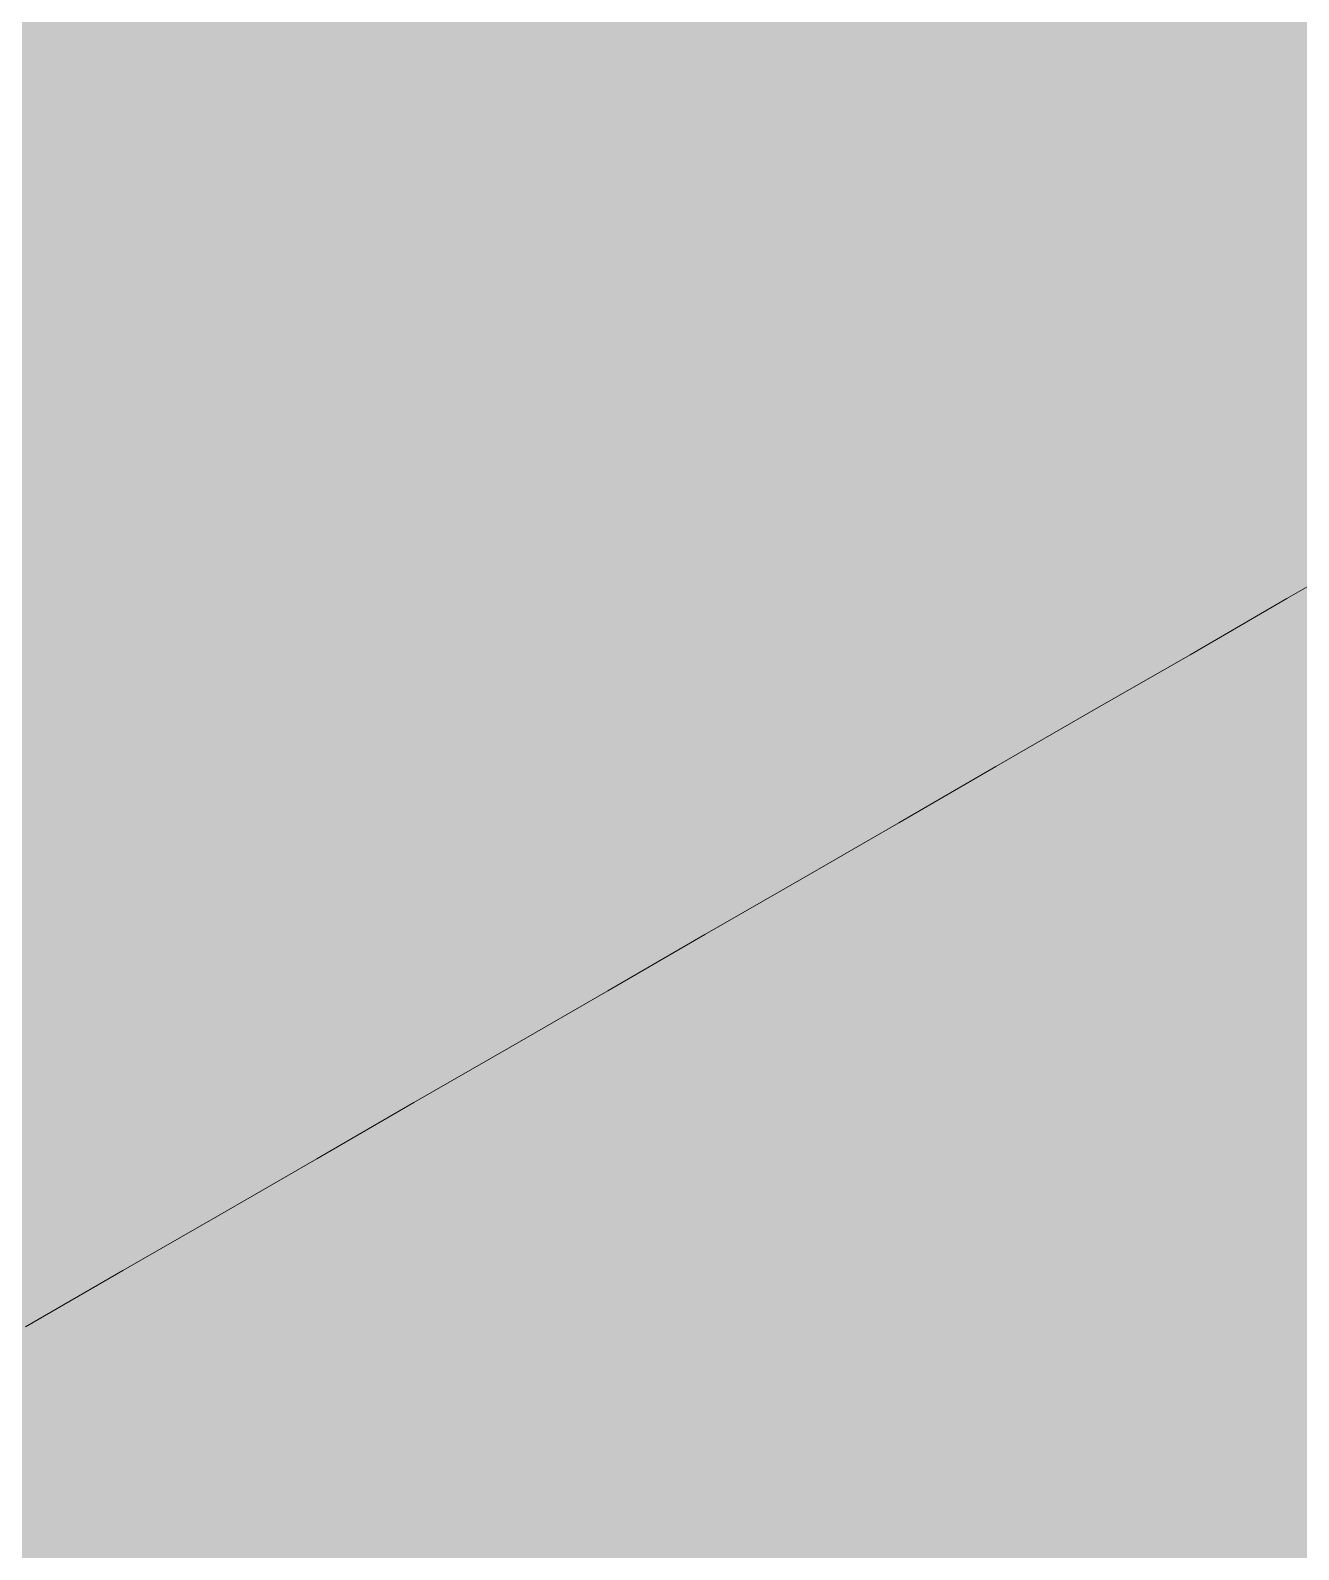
# Model space of a CAD drawing. Header units: metres. Extents: x 349122 to 349453, y 9281252 to 9281971.
# Drawn here: x 349264.5835 to 349264.7524, y 9281653.4938 to 9281653.6963 of the extents above; entities that cross this region are included whole.
import ezdxf

# ---------------------------------------------------------------- set-up
doc = ezdxf.new("R2010")
doc.units = ezdxf.units.M
doc.header["$LTSCALE"] = 0.25
doc.layers.add('ISO-3D', color=7, linetype='CONTINUOUS', lineweight=13)
doc.layers.add('ISO-3D-ARISTAS', color=250, linetype='CONTINUOUS', lineweight=13)

msp = doc.modelspace()

# ---------------------------------------------------------------- linework, layer by layer
at = {"layer": 'ISO-3D', "true_color": 0x8e8d88}
for points in [[(349264.67461, 9281653.70088), (349264.66168, 9281653.69341), (349264.67461, 9281653.71551), (349264.66168, 9281653.70805)], [(349264.70046, 9281653.70117), (349264.68754, 9281653.69371), (349264.70046, 9281653.7158), (349264.68754, 9281653.70834)], [(349264.72632, 9281653.70146), (349264.71339, 9281653.694), (349264.72632, 9281653.7161), (349264.71339, 9281653.70863)], [(349264.73798, 9281653.70088), (349264.72505, 9281653.69341), (349264.73798, 9281653.71551), (349264.72505, 9281653.70805)], [(349264.75217, 9281653.70176), (349264.73924, 9281653.69429), (349264.75217, 9281653.71639), (349264.73924, 9281653.70893)], [(349264.76383, 9281653.70117), (349264.7509, 9281653.69371), (349264.76383, 9281653.7158), (349264.7509, 9281653.70834)], [(349264.59705, 9281653.7), (349264.58412, 9281653.69254), (349264.59705, 9281653.71463), (349264.58412, 9281653.70717)], [(349264.60871, 9281653.69941), (349264.59578, 9281653.69195), (349264.60871, 9281653.71405), (349264.59578, 9281653.70659)], [(349264.6229, 9281653.70029), (349264.60997, 9281653.69283), (349264.6229, 9281653.71493), (349264.60997, 9281653.70746)], [(349264.63456, 9281653.69971), (349264.62163, 9281653.69224), (349264.63456, 9281653.71434), (349264.62163, 9281653.70688)], [(349264.64875, 9281653.70059), (349264.63583, 9281653.69312), (349264.64875, 9281653.71522), (349264.63583, 9281653.70776)], [(349264.66041, 9281653.7), (349264.64749, 9281653.69254), (349264.66041, 9281653.71463), (349264.64749, 9281653.70717)], [(349264.68627, 9281653.70029), (349264.67334, 9281653.69283), (349264.68627, 9281653.71493), (349264.67334, 9281653.70746)], [(349264.71212, 9281653.70059), (349264.6992, 9281653.69312), (349264.71212, 9281653.71522), (349264.6992, 9281653.70776)], [(349264.60997, 9281653.69283), (349264.59705, 9281653.68537), (349264.60997, 9281653.70746), (349264.59705, 9281653.7)], [(349264.63583, 9281653.69312), (349264.6229, 9281653.68566), (349264.63583, 9281653.70776), (349264.6229, 9281653.70029)], [(349264.66168, 9281653.69341), (349264.64875, 9281653.68595), (349264.66168, 9281653.70805), (349264.64875, 9281653.70059)], [(349264.67334, 9281653.69283), (349264.66041, 9281653.68537), (349264.67334, 9281653.70746), (349264.66041, 9281653.7)], [(349264.68754, 9281653.69371), (349264.67461, 9281653.68624), (349264.68754, 9281653.70834), (349264.67461, 9281653.70088)], [(349264.6992, 9281653.69312), (349264.68627, 9281653.68566), (349264.6992, 9281653.70776), (349264.68627, 9281653.70029)], [(349264.71339, 9281653.694), (349264.70046, 9281653.68654), (349264.71339, 9281653.70863), (349264.70046, 9281653.70117)], [(349264.72505, 9281653.69341), (349264.71212, 9281653.68595), (349264.72505, 9281653.70805), (349264.71212, 9281653.70059)], [(349264.73924, 9281653.69429), (349264.72632, 9281653.68683), (349264.73924, 9281653.70893), (349264.72632, 9281653.70146)], [(349264.7509, 9281653.69371), (349264.73798, 9281653.68624), (349264.7509, 9281653.70834), (349264.73798, 9281653.70088)], [(349264.7651, 9281653.69459), (349264.75217, 9281653.68712), (349264.7651, 9281653.70922), (349264.75217, 9281653.70176)], [(349264.58412, 9281653.69254), (349264.57119, 9281653.68507), (349264.58412, 9281653.70717), (349264.57119, 9281653.69971)], [(349264.59578, 9281653.69195), (349264.58285, 9281653.68449), (349264.59578, 9281653.70659), (349264.58285, 9281653.69912)], [(349264.62163, 9281653.69224), (349264.60871, 9281653.68478), (349264.62163, 9281653.70688), (349264.60871, 9281653.69941)], [(349264.64749, 9281653.69254), (349264.63456, 9281653.68507), (349264.64749, 9281653.70717), (349264.63456, 9281653.69971)], [(349264.70046, 9281653.68654), (349264.68754, 9281653.67907), (349264.70046, 9281653.70117), (349264.68754, 9281653.69371)], [(349264.72632, 9281653.68683), (349264.71339, 9281653.67937), (349264.72632, 9281653.70146), (349264.71339, 9281653.694)], [(349264.75217, 9281653.68712), (349264.73924, 9281653.67966), (349264.75217, 9281653.70176), (349264.73924, 9281653.69429)], [(349264.76383, 9281653.68654), (349264.7509, 9281653.67907), (349264.76383, 9281653.70117), (349264.7509, 9281653.69371)], [(349264.59705, 9281653.68537), (349264.58412, 9281653.6779), (349264.59705, 9281653.7), (349264.58412, 9281653.69254)], [(349264.60871, 9281653.68478), (349264.59578, 9281653.67732), (349264.60871, 9281653.69941), (349264.59578, 9281653.69195)], [(349264.6229, 9281653.68566), (349264.60997, 9281653.6782), (349264.6229, 9281653.70029), (349264.60997, 9281653.69283)], [(349264.63456, 9281653.68507), (349264.62163, 9281653.67761), (349264.63456, 9281653.69971), (349264.62163, 9281653.69224)], [(349264.64875, 9281653.68595), (349264.63583, 9281653.67849), (349264.64875, 9281653.70059), (349264.63583, 9281653.69312)], [(349264.66041, 9281653.68537), (349264.64749, 9281653.6779), (349264.66041, 9281653.7), (349264.64749, 9281653.69254)], [(349264.67461, 9281653.68624), (349264.66168, 9281653.67878), (349264.67461, 9281653.70088), (349264.66168, 9281653.69341)], [(349264.68627, 9281653.68566), (349264.67334, 9281653.6782), (349264.68627, 9281653.70029), (349264.67334, 9281653.69283)], [(349264.71212, 9281653.68595), (349264.6992, 9281653.67849), (349264.71212, 9281653.70059), (349264.6992, 9281653.69312)], [(349264.73798, 9281653.68624), (349264.72505, 9281653.67878), (349264.73798, 9281653.70088), (349264.72505, 9281653.69341)], [(349264.63583, 9281653.67849), (349264.6229, 9281653.67102), (349264.63583, 9281653.69312), (349264.6229, 9281653.68566)], [(349264.66168, 9281653.67878), (349264.64875, 9281653.67132), (349264.66168, 9281653.69341), (349264.64875, 9281653.68595)], [(349264.68754, 9281653.67907), (349264.67461, 9281653.67161), (349264.68754, 9281653.69371), (349264.67461, 9281653.68624)], [(349264.6992, 9281653.67849), (349264.68627, 9281653.67102), (349264.6992, 9281653.69312), (349264.68627, 9281653.68566)], [(349264.71339, 9281653.67937), (349264.70046, 9281653.6719), (349264.71339, 9281653.694), (349264.70046, 9281653.68654)], [(349264.72505, 9281653.67878), (349264.71212, 9281653.67132), (349264.72505, 9281653.69341), (349264.71212, 9281653.68595)], [(349264.73924, 9281653.67966), (349264.72632, 9281653.6722), (349264.73924, 9281653.69429), (349264.72632, 9281653.68683)], [(349264.7509, 9281653.67907), (349264.73798, 9281653.67161), (349264.7509, 9281653.69371), (349264.73798, 9281653.68624)], [(349264.7651, 9281653.67995), (349264.75217, 9281653.67249), (349264.7651, 9281653.69459), (349264.75217, 9281653.68712)], [(349264.58412, 9281653.6779), (349264.57119, 9281653.67044), (349264.58412, 9281653.69254), (349264.57119, 9281653.68507)], [(349264.59578, 9281653.67732), (349264.58285, 9281653.66985), (349264.59578, 9281653.69195), (349264.58285, 9281653.68449)], [(349264.60997, 9281653.6782), (349264.59705, 9281653.67073), (349264.60997, 9281653.69283), (349264.59705, 9281653.68537)], [(349264.62163, 9281653.67761), (349264.60871, 9281653.67015), (349264.62163, 9281653.69224), (349264.60871, 9281653.68478)], [(349264.64749, 9281653.6779), (349264.63456, 9281653.67044), (349264.64749, 9281653.69254), (349264.63456, 9281653.68507)], [(349264.67334, 9281653.6782), (349264.66041, 9281653.67073), (349264.67334, 9281653.69283), (349264.66041, 9281653.68537)], [(349264.75217, 9281653.67249), (349264.73924, 9281653.66502), (349264.75217, 9281653.68712), (349264.73924, 9281653.67966)], [(349264.59705, 9281653.67073), (349264.58412, 9281653.66327), (349264.59705, 9281653.68537), (349264.58412, 9281653.6779)], [(349264.6229, 9281653.67102), (349264.60997, 9281653.66356), (349264.6229, 9281653.68566), (349264.60997, 9281653.6782)], [(349264.63456, 9281653.67044), (349264.62163, 9281653.66298), (349264.63456, 9281653.68507), (349264.62163, 9281653.67761)], [(349264.64875, 9281653.67132), (349264.63583, 9281653.66385), (349264.64875, 9281653.68595), (349264.63583, 9281653.67849)], [(349264.66041, 9281653.67073), (349264.64749, 9281653.66327), (349264.66041, 9281653.68537), (349264.64749, 9281653.6779)], [(349264.67461, 9281653.67161), (349264.66168, 9281653.66415), (349264.67461, 9281653.68624), (349264.66168, 9281653.67878)], [(349264.68627, 9281653.67102), (349264.67334, 9281653.66356), (349264.68627, 9281653.68566), (349264.67334, 9281653.6782)], [(349264.70046, 9281653.6719), (349264.68754, 9281653.66444), (349264.70046, 9281653.68654), (349264.68754, 9281653.67907)], [(349264.71212, 9281653.67132), (349264.6992, 9281653.66385), (349264.71212, 9281653.68595), (349264.6992, 9281653.67849)], [(349264.72632, 9281653.6722), (349264.71339, 9281653.66473), (349264.72632, 9281653.68683), (349264.71339, 9281653.67937)], [(349264.73798, 9281653.67161), (349264.72505, 9281653.66415), (349264.73798, 9281653.68624), (349264.72505, 9281653.67878)], [(349264.76383, 9281653.6719), (349264.7509, 9281653.66444), (349264.76383, 9281653.68654), (349264.7509, 9281653.67907)], [(349264.60871, 9281653.67015), (349264.59578, 9281653.66268), (349264.60871, 9281653.68478), (349264.59578, 9281653.67732)], [(349264.68754, 9281653.66444), (349264.67461, 9281653.65698), (349264.68754, 9281653.67907), (349264.67461, 9281653.67161)], [(349264.71339, 9281653.66473), (349264.70046, 9281653.65727), (349264.71339, 9281653.67937), (349264.70046, 9281653.6719)], [(349264.73924, 9281653.66502), (349264.72632, 9281653.65756), (349264.73924, 9281653.67966), (349264.72632, 9281653.6722)], [(349264.7509, 9281653.66444), (349264.73798, 9281653.65698), (349264.7509, 9281653.67907), (349264.73798, 9281653.67161)], [(349264.7651, 9281653.66532), (349264.75217, 9281653.65785), (349264.7651, 9281653.67995), (349264.75217, 9281653.67249)], [(349264.58412, 9281653.66327), (349264.57119, 9281653.6558), (349264.58412, 9281653.6779), (349264.57119, 9281653.67044)], [(349264.59578, 9281653.66268), (349264.58285, 9281653.65522), (349264.59578, 9281653.67732), (349264.58285, 9281653.66985)], [(349264.60997, 9281653.66356), (349264.59705, 9281653.6561), (349264.60997, 9281653.6782), (349264.59705, 9281653.67073)], [(349264.62163, 9281653.66298), (349264.60871, 9281653.65551), (349264.62163, 9281653.67761), (349264.60871, 9281653.67015)], [(349264.63583, 9281653.66385), (349264.6229, 9281653.65639), (349264.63583, 9281653.67849), (349264.6229, 9281653.67102)], [(349264.64749, 9281653.66327), (349264.63456, 9281653.6558), (349264.64749, 9281653.6779), (349264.63456, 9281653.67044)], [(349264.66168, 9281653.66415), (349264.64875, 9281653.65668), (349264.66168, 9281653.67878), (349264.64875, 9281653.67132)], [(349264.67334, 9281653.66356), (349264.66041, 9281653.6561), (349264.67334, 9281653.6782), (349264.66041, 9281653.67073)], [(349264.6992, 9281653.66385), (349264.68627, 9281653.65639), (349264.6992, 9281653.67849), (349264.68627, 9281653.67102)], [(349264.72505, 9281653.66415), (349264.71212, 9281653.65668), (349264.72505, 9281653.67878), (349264.71212, 9281653.67132)], [(349264.6229, 9281653.65639), (349264.60997, 9281653.64893), (349264.6229, 9281653.67102), (349264.60997, 9281653.66356)], [(349264.64875, 9281653.65668), (349264.63583, 9281653.64922), (349264.64875, 9281653.67132), (349264.63583, 9281653.66385)], [(349264.67461, 9281653.65698), (349264.66168, 9281653.64951), (349264.67461, 9281653.67161), (349264.66168, 9281653.66415)], [(349264.68627, 9281653.65639), (349264.67334, 9281653.64893), (349264.68627, 9281653.67102), (349264.67334, 9281653.66356)], [(349264.70046, 9281653.65727), (349264.68754, 9281653.6498), (349264.70046, 9281653.6719), (349264.68754, 9281653.66444)], [(349264.71212, 9281653.65668), (349264.6992, 9281653.64922), (349264.71212, 9281653.67132), (349264.6992, 9281653.66385)], [(349264.72632, 9281653.65756), (349264.71339, 9281653.6501), (349264.72632, 9281653.6722), (349264.71339, 9281653.66473)], [(349264.73798, 9281653.65698), (349264.72505, 9281653.64951), (349264.73798, 9281653.67161), (349264.72505, 9281653.66415)], [(349264.75217, 9281653.65785), (349264.73924, 9281653.65039), (349264.75217, 9281653.67249), (349264.73924, 9281653.66502)], [(349264.76383, 9281653.65727), (349264.7509, 9281653.6498), (349264.76383, 9281653.6719), (349264.7509, 9281653.66444)], [(349264.59705, 9281653.6561), (349264.58412, 9281653.64863), (349264.59705, 9281653.67073), (349264.58412, 9281653.66327)], [(349264.60871, 9281653.65551), (349264.59578, 9281653.64805), (349264.60871, 9281653.67015), (349264.59578, 9281653.66268)], [(349264.63456, 9281653.6558), (349264.62163, 9281653.64834), (349264.63456, 9281653.67044), (349264.62163, 9281653.66298)], [(349264.66041, 9281653.6561), (349264.64749, 9281653.64863), (349264.66041, 9281653.67073), (349264.64749, 9281653.66327)], [(349264.71339, 9281653.6501), (349264.70046, 9281653.64263), (349264.71339, 9281653.66473), (349264.70046, 9281653.65727)], [(349264.73924, 9281653.65039), (349264.72632, 9281653.64293), (349264.73924, 9281653.66502), (349264.72632, 9281653.65756)], [(349264.7651, 9281653.65068), (349264.75217, 9281653.64322), (349264.7651, 9281653.66532), (349264.75217, 9281653.65785)], [(349264.58412, 9281653.64863), (349264.57119, 9281653.64117), (349264.58412, 9281653.66327), (349264.57119, 9281653.6558)], [(349264.59578, 9281653.64805), (349264.58285, 9281653.64059), (349264.59578, 9281653.66268), (349264.58285, 9281653.65522)], [(349264.60997, 9281653.64893), (349264.59705, 9281653.64146), (349264.60997, 9281653.66356), (349264.59705, 9281653.6561)], [(349264.62163, 9281653.64834), (349264.60871, 9281653.64088), (349264.62163, 9281653.66298), (349264.60871, 9281653.65551)], [(349264.63583, 9281653.64922), (349264.6229, 9281653.64176), (349264.63583, 9281653.66385), (349264.6229, 9281653.65639)], [(349264.64749, 9281653.64863), (349264.63456, 9281653.64117), (349264.64749, 9281653.66327), (349264.63456, 9281653.6558)], [(349264.66168, 9281653.64951), (349264.64875, 9281653.64205), (349264.66168, 9281653.66415), (349264.64875, 9281653.65668)], [(349264.67334, 9281653.64893), (349264.66041, 9281653.64146), (349264.67334, 9281653.66356), (349264.66041, 9281653.6561)], [(349264.68754, 9281653.6498), (349264.67461, 9281653.64234), (349264.68754, 9281653.66444), (349264.67461, 9281653.65698)], [(349264.6992, 9281653.64922), (349264.68627, 9281653.64176), (349264.6992, 9281653.66385), (349264.68627, 9281653.65639)], [(349264.72505, 9281653.64951), (349264.71212, 9281653.64205), (349264.72505, 9281653.66415), (349264.71212, 9281653.65668)], [(349264.7509, 9281653.6498), (349264.73798, 9281653.64234), (349264.7509, 9281653.66444), (349264.73798, 9281653.65698)], [(349264.64875, 9281653.64205), (349264.63583, 9281653.63459), (349264.64875, 9281653.65668), (349264.63583, 9281653.64922)], [(349264.67461, 9281653.64234), (349264.66168, 9281653.63488), (349264.67461, 9281653.65698), (349264.66168, 9281653.64951)], [(349264.70046, 9281653.64263), (349264.68754, 9281653.63517), (349264.70046, 9281653.65727), (349264.68754, 9281653.6498)], [(349264.71212, 9281653.64205), (349264.6992, 9281653.63459), (349264.71212, 9281653.65668), (349264.6992, 9281653.64922)], [(349264.72632, 9281653.64293), (349264.71339, 9281653.63546), (349264.72632, 9281653.65756), (349264.71339, 9281653.6501)], [(349264.73798, 9281653.64234), (349264.72505, 9281653.63488), (349264.73798, 9281653.65698), (349264.72505, 9281653.64951)], [(349264.75217, 9281653.64322), (349264.73924, 9281653.63576), (349264.75217, 9281653.65785), (349264.73924, 9281653.65039)], [(349264.76383, 9281653.64263), (349264.7509, 9281653.63517), (349264.76383, 9281653.65727), (349264.7509, 9281653.6498)], [(349264.59705, 9281653.64146), (349264.58412, 9281653.634), (349264.59705, 9281653.6561), (349264.58412, 9281653.64863)], [(349264.60871, 9281653.64088), (349264.59578, 9281653.63341), (349264.60871, 9281653.65551), (349264.59578, 9281653.64805)], [(349264.6229, 9281653.64176), (349264.60997, 9281653.63429), (349264.6229, 9281653.65639), (349264.60997, 9281653.64893)], [(349264.63456, 9281653.64117), (349264.62163, 9281653.63371), (349264.63456, 9281653.6558), (349264.62163, 9281653.64834)], [(349264.66041, 9281653.64146), (349264.64749, 9281653.634), (349264.66041, 9281653.6561), (349264.64749, 9281653.64863)], [(349264.68627, 9281653.64176), (349264.67334, 9281653.63429), (349264.68627, 9281653.65639), (349264.67334, 9281653.64893)], [(349264.7651, 9281653.63605), (349264.75217, 9281653.62859), (349264.7651, 9281653.65068), (349264.75217, 9281653.64322)], [(349264.58412, 9281653.634), (349264.57119, 9281653.62654), (349264.58412, 9281653.64863), (349264.57119, 9281653.64117)], [(349264.60997, 9281653.63429), (349264.59705, 9281653.62683), (349264.60997, 9281653.64893), (349264.59705, 9281653.64146)], [(349264.63583, 9281653.63459), (349264.6229, 9281653.62712), (349264.63583, 9281653.64922), (349264.6229, 9281653.64176)], [(349264.64749, 9281653.634), (349264.63456, 9281653.62654), (349264.64749, 9281653.64863), (349264.63456, 9281653.64117)], [(349264.66168, 9281653.63488), (349264.64875, 9281653.62741), (349264.66168, 9281653.64951), (349264.64875, 9281653.64205)], [(349264.67334, 9281653.63429), (349264.66041, 9281653.62683), (349264.67334, 9281653.64893), (349264.66041, 9281653.64146)], [(349264.68754, 9281653.63517), (349264.67461, 9281653.62771), (349264.68754, 9281653.6498), (349264.67461, 9281653.64234)], [(349264.6992, 9281653.63459), (349264.68627, 9281653.62712), (349264.6992, 9281653.64922), (349264.68627, 9281653.64176)], [(349264.71339, 9281653.63546), (349264.70046, 9281653.628), (349264.71339, 9281653.6501), (349264.70046, 9281653.64263)], [(349264.72505, 9281653.63488), (349264.71212, 9281653.62741), (349264.72505, 9281653.64951), (349264.71212, 9281653.64205)], [(349264.73924, 9281653.63576), (349264.72632, 9281653.62829), (349264.73924, 9281653.65039), (349264.72632, 9281653.64293)], [(349264.7509, 9281653.63517), (349264.73798, 9281653.62771), (349264.7509, 9281653.6498), (349264.73798, 9281653.64234)], [(349264.59578, 9281653.63341), (349264.58285, 9281653.62595), (349264.59578, 9281653.64805), (349264.58285, 9281653.64059)], [(349264.62163, 9281653.63371), (349264.60871, 9281653.62624), (349264.62163, 9281653.64834), (349264.60871, 9281653.64088)], [(349264.70046, 9281653.628), (349264.68754, 9281653.62054), (349264.70046, 9281653.64263), (349264.68754, 9281653.63517)], [(349264.72632, 9281653.62829), (349264.71339, 9281653.62083), (349264.72632, 9281653.64293), (349264.71339, 9281653.63546)], [(349264.75217, 9281653.62859), (349264.73924, 9281653.62112), (349264.75217, 9281653.64322), (349264.73924, 9281653.63576)], [(349264.76383, 9281653.628), (349264.7509, 9281653.62054), (349264.76383, 9281653.64263), (349264.7509, 9281653.63517)], [(349264.59705, 9281653.62683), (349264.58412, 9281653.61937), (349264.59705, 9281653.64146), (349264.58412, 9281653.634)], [(349264.60871, 9281653.62624), (349264.59578, 9281653.61878), (349264.60871, 9281653.64088), (349264.59578, 9281653.63341)], [(349264.6229, 9281653.62712), (349264.60997, 9281653.61966), (349264.6229, 9281653.64176), (349264.60997, 9281653.63429)], [(349264.63456, 9281653.62654), (349264.62163, 9281653.61907), (349264.63456, 9281653.64117), (349264.62163, 9281653.63371)], [(349264.64875, 9281653.62741), (349264.63583, 9281653.61995), (349264.64875, 9281653.64205), (349264.63583, 9281653.63459)], [(349264.66041, 9281653.62683), (349264.64749, 9281653.61937), (349264.66041, 9281653.64146), (349264.64749, 9281653.634)], [(349264.67461, 9281653.62771), (349264.66168, 9281653.62024), (349264.67461, 9281653.64234), (349264.66168, 9281653.63488)], [(349264.68627, 9281653.62712), (349264.67334, 9281653.61966), (349264.68627, 9281653.64176), (349264.67334, 9281653.63429)], [(349264.71212, 9281653.62741), (349264.6992, 9281653.61995), (349264.71212, 9281653.64205), (349264.6992, 9281653.63459)], [(349264.73798, 9281653.62771), (349264.72505, 9281653.62024), (349264.73798, 9281653.64234), (349264.72505, 9281653.63488)], [(349264.63583, 9281653.61995), (349264.6229, 9281653.61249), (349264.63583, 9281653.63459), (349264.6229, 9281653.62712)], [(349264.66168, 9281653.62024), (349264.64875, 9281653.61278), (349264.66168, 9281653.63488), (349264.64875, 9281653.62741)], [(349264.68754, 9281653.62054), (349264.67461, 9281653.61307), (349264.68754, 9281653.63517), (349264.67461, 9281653.62771)], [(349264.6992, 9281653.61995), (349264.68627, 9281653.61249), (349264.6992, 9281653.63459), (349264.68627, 9281653.62712)], [(349264.71339, 9281653.62083), (349264.70046, 9281653.61337), (349264.71339, 9281653.63546), (349264.70046, 9281653.628)], [(349264.72505, 9281653.62024), (349264.71212, 9281653.61278), (349264.72505, 9281653.63488), (349264.71212, 9281653.62741)], [(349264.73924, 9281653.62112), (349264.72632, 9281653.61366), (349264.73924, 9281653.63576), (349264.72632, 9281653.62829)], [(349264.7509, 9281653.62054), (349264.73798, 9281653.61307), (349264.7509, 9281653.63517), (349264.73798, 9281653.62771)], [(349264.7651, 9281653.62141), (349264.75217, 9281653.61395), (349264.7651, 9281653.63605), (349264.75217, 9281653.62859)], [(349264.58412, 9281653.61937), (349264.57119, 9281653.6119), (349264.58412, 9281653.634), (349264.57119, 9281653.62654)], [(349264.59578, 9281653.61878), (349264.58285, 9281653.61132), (349264.59578, 9281653.63341), (349264.58285, 9281653.62595)], [(349264.60997, 9281653.61966), (349264.59705, 9281653.6122), (349264.60997, 9281653.63429), (349264.59705, 9281653.62683)], [(349264.62163, 9281653.61907), (349264.60871, 9281653.61161), (349264.62163, 9281653.63371), (349264.60871, 9281653.62624)], [(349264.64749, 9281653.61937), (349264.63456, 9281653.6119), (349264.64749, 9281653.634), (349264.63456, 9281653.62654)], [(349264.67334, 9281653.61966), (349264.66041, 9281653.6122), (349264.67334, 9281653.63429), (349264.66041, 9281653.62683)], [(349264.72632, 9281653.61366), (349264.71339, 9281653.6062), (349264.72632, 9281653.62829), (349264.71339, 9281653.62083)], [(349264.75217, 9281653.61395), (349264.73924, 9281653.60649), (349264.75217, 9281653.62859), (349264.73924, 9281653.62112)], [(349264.59705, 9281653.6122), (349264.58412, 9281653.60473), (349264.59705, 9281653.62683), (349264.58412, 9281653.61937)], [(349264.60871, 9281653.61161), (349264.59578, 9281653.60415), (349264.60871, 9281653.62624), (349264.59578, 9281653.61878)], [(349264.6229, 9281653.61249), (349264.60997, 9281653.60502), (349264.6229, 9281653.62712), (349264.60997, 9281653.61966)], [(349264.63456, 9281653.6119), (349264.62163, 9281653.60444), (349264.63456, 9281653.62654), (349264.62163, 9281653.61907)], [(349264.64875, 9281653.61278), (349264.63583, 9281653.60532), (349264.64875, 9281653.62741), (349264.63583, 9281653.61995)], [(349264.66041, 9281653.6122), (349264.64749, 9281653.60473), (349264.66041, 9281653.62683), (349264.64749, 9281653.61937)], [(349264.67461, 9281653.61307), (349264.66168, 9281653.60561), (349264.67461, 9281653.62771), (349264.66168, 9281653.62024)], [(349264.68627, 9281653.61249), (349264.67334, 9281653.60502), (349264.68627, 9281653.62712), (349264.67334, 9281653.61966)], [(349264.70046, 9281653.61337), (349264.68754, 9281653.6059), (349264.70046, 9281653.628), (349264.68754, 9281653.62054)], [(349264.71212, 9281653.61278), (349264.6992, 9281653.60532), (349264.71212, 9281653.62741), (349264.6992, 9281653.61995)], [(349264.73798, 9281653.61307), (349264.72505, 9281653.60561), (349264.73798, 9281653.62771), (349264.72505, 9281653.62024)], [(349264.66168, 9281653.60561), (349264.64875, 9281653.59815), (349264.66168, 9281653.62024), (349264.64875, 9281653.61278)], [(349264.68754, 9281653.6059), (349264.67461, 9281653.59844), (349264.68754, 9281653.62054), (349264.67461, 9281653.61307)], [(349264.71339, 9281653.6062), (349264.70046, 9281653.59873), (349264.71339, 9281653.62083), (349264.70046, 9281653.61337)], [(349264.72505, 9281653.60561), (349264.71212, 9281653.59815), (349264.72505, 9281653.62024), (349264.71212, 9281653.61278)], [(349264.73924, 9281653.60649), (349264.72632, 9281653.59902), (349264.73924, 9281653.62112), (349264.72632, 9281653.61366)], [(349264.7651, 9281653.60678), (349264.75217, 9281653.59932), (349264.7651, 9281653.62141), (349264.75217, 9281653.61395)], [(349264.58412, 9281653.60473), (349264.57119, 9281653.59727), (349264.58412, 9281653.61937), (349264.57119, 9281653.6119)], [(349264.59578, 9281653.60415), (349264.58285, 9281653.59668), (349264.59578, 9281653.61878), (349264.58285, 9281653.61132)], [(349264.60997, 9281653.60502), (349264.59705, 9281653.59756), (349264.60997, 9281653.61966), (349264.59705, 9281653.6122)], [(349264.62163, 9281653.60444), (349264.60871, 9281653.59698), (349264.62163, 9281653.61907), (349264.60871, 9281653.61161)], [(349264.63583, 9281653.60532), (349264.6229, 9281653.59785), (349264.63583, 9281653.61995), (349264.6229, 9281653.61249)], [(349264.64749, 9281653.60473), (349264.63456, 9281653.59727), (349264.64749, 9281653.61937), (349264.63456, 9281653.6119)], [(349264.67334, 9281653.60502), (349264.66041, 9281653.59756), (349264.67334, 9281653.61966), (349264.66041, 9281653.6122)], [(349264.6992, 9281653.60532), (349264.68627, 9281653.59785), (349264.6992, 9281653.61995), (349264.68627, 9281653.61249)], [(349264.59705, 9281653.59756), (349264.58412, 9281653.5901), (349264.59705, 9281653.6122), (349264.58412, 9281653.60473)], [(349264.6229, 9281653.59785), (349264.60997, 9281653.59039), (349264.6229, 9281653.61249), (349264.60997, 9281653.60502)], [(349264.64875, 9281653.59815), (349264.63583, 9281653.59068), (349264.64875, 9281653.61278), (349264.63583, 9281653.60532)], [(349264.66041, 9281653.59756), (349264.64749, 9281653.5901), (349264.66041, 9281653.6122), (349264.64749, 9281653.60473)], [(349264.67461, 9281653.59844), (349264.66168, 9281653.59098), (349264.67461, 9281653.61307), (349264.66168, 9281653.60561)], [(349264.68627, 9281653.59785), (349264.67334, 9281653.59039), (349264.68627, 9281653.61249), (349264.67334, 9281653.60502)], [(349264.70046, 9281653.59873), (349264.68754, 9281653.59127), (349264.70046, 9281653.61337), (349264.68754, 9281653.6059)], [(349264.71212, 9281653.59815), (349264.6992, 9281653.59068), (349264.71212, 9281653.61278), (349264.6992, 9281653.60532)], [(349264.72632, 9281653.59902), (349264.71339, 9281653.59156), (349264.72632, 9281653.61366), (349264.71339, 9281653.6062)], [(349264.75217, 9281653.59932), (349264.73924, 9281653.59185), (349264.75217, 9281653.61395), (349264.73924, 9281653.60649)], [(349264.60871, 9281653.59698), (349264.59578, 9281653.58951), (349264.60871, 9281653.61161), (349264.59578, 9281653.60415)], [(349264.63456, 9281653.59727), (349264.62163, 9281653.5898), (349264.63456, 9281653.6119), (349264.62163, 9281653.60444)], [(349264.71339, 9281653.59156), (349264.70046, 9281653.5841), (349264.71339, 9281653.6062), (349264.70046, 9281653.59873)], [(349264.73924, 9281653.59185), (349264.72632, 9281653.58439), (349264.73924, 9281653.60649), (349264.72632, 9281653.59902)], [(349264.7651, 9281653.59215), (349264.75217, 9281653.58468), (349264.7651, 9281653.60678), (349264.75217, 9281653.59932)], [(349264.58412, 9281653.5901), (349264.57119, 9281653.58263), (349264.58412, 9281653.60473), (349264.57119, 9281653.59727)], [(349264.59578, 9281653.58951), (349264.58285, 9281653.58205), (349264.59578, 9281653.60415), (349264.58285, 9281653.59668)], [(349264.60997, 9281653.59039), (349264.59705, 9281653.58293), (349264.60997, 9281653.60502), (349264.59705, 9281653.59756)], [(349264.62163, 9281653.5898), (349264.60871, 9281653.58234), (349264.62163, 9281653.60444), (349264.60871, 9281653.59698)], [(349264.63583, 9281653.59068), (349264.6229, 9281653.58322), (349264.63583, 9281653.60532), (349264.6229, 9281653.59785)], [(349264.64749, 9281653.5901), (349264.63456, 9281653.58263), (349264.64749, 9281653.60473), (349264.63456, 9281653.59727)], [(349264.66168, 9281653.59098), (349264.64875, 9281653.58351), (349264.66168, 9281653.60561), (349264.64875, 9281653.59815)], [(349264.67334, 9281653.59039), (349264.66041, 9281653.58293), (349264.67334, 9281653.60502), (349264.66041, 9281653.59756)], [(349264.68754, 9281653.59127), (349264.67461, 9281653.5838), (349264.68754, 9281653.6059), (349264.67461, 9281653.59844)], [(349264.6992, 9281653.59068), (349264.68627, 9281653.58322), (349264.6992, 9281653.60532), (349264.68627, 9281653.59785)], [(349264.64875, 9281653.58351), (349264.63583, 9281653.57605), (349264.64875, 9281653.59815), (349264.63583, 9281653.59068)], [(349264.67461, 9281653.5838), (349264.66168, 9281653.57634), (349264.67461, 9281653.59844), (349264.66168, 9281653.59098)], [(349264.70046, 9281653.5841), (349264.68754, 9281653.57663), (349264.70046, 9281653.59873), (349264.68754, 9281653.59127)], [(349264.72632, 9281653.58439), (349264.71339, 9281653.57693), (349264.72632, 9281653.59902), (349264.71339, 9281653.59156)], [(349264.75217, 9281653.58468), (349264.73924, 9281653.57722), (349264.75217, 9281653.59932), (349264.73924, 9281653.59185)], [(349264.59705, 9281653.58293), (349264.58412, 9281653.57546), (349264.59705, 9281653.59756), (349264.58412, 9281653.5901)], [(349264.60871, 9281653.58234), (349264.59578, 9281653.57488), (349264.60871, 9281653.59698), (349264.59578, 9281653.58951)], [(349264.6229, 9281653.58322), (349264.60997, 9281653.57576), (349264.6229, 9281653.59785), (349264.60997, 9281653.59039)], [(349264.63456, 9281653.58263), (349264.62163, 9281653.57517), (349264.63456, 9281653.59727), (349264.62163, 9281653.5898)], [(349264.66041, 9281653.58293), (349264.64749, 9281653.57546), (349264.66041, 9281653.59756), (349264.64749, 9281653.5901)], [(349264.68627, 9281653.58322), (349264.67334, 9281653.57576), (349264.68627, 9281653.59785), (349264.67334, 9281653.59039)], [(349264.73924, 9281653.57722), (349264.72632, 9281653.56976), (349264.73924, 9281653.59185), (349264.72632, 9281653.58439)], [(349264.7651, 9281653.57751), (349264.75217, 9281653.57005), (349264.7651, 9281653.59215), (349264.75217, 9281653.58468)], [(349264.58412, 9281653.57546), (349264.57119, 9281653.568), (349264.58412, 9281653.5901), (349264.57119, 9281653.58263)], [(349264.60997, 9281653.57576), (349264.59705, 9281653.56829), (349264.60997, 9281653.59039), (349264.59705, 9281653.58293)], [(349264.62163, 9281653.57517), (349264.60871, 9281653.56771), (349264.62163, 9281653.5898), (349264.60871, 9281653.58234)], [(349264.63583, 9281653.57605), (349264.6229, 9281653.56859), (349264.63583, 9281653.59068), (349264.6229, 9281653.58322)], [(349264.64749, 9281653.57546), (349264.63456, 9281653.568), (349264.64749, 9281653.5901), (349264.63456, 9281653.58263)], [(349264.66168, 9281653.57634), (349264.64875, 9281653.56888), (349264.66168, 9281653.59098), (349264.64875, 9281653.58351)], [(349264.67334, 9281653.57576), (349264.66041, 9281653.56829), (349264.67334, 9281653.59039), (349264.66041, 9281653.58293)], [(349264.68754, 9281653.57663), (349264.67461, 9281653.56917), (349264.68754, 9281653.59127), (349264.67461, 9281653.5838)], [(349264.71339, 9281653.57693), (349264.70046, 9281653.56946), (349264.71339, 9281653.59156), (349264.70046, 9281653.5841)], [(349264.59578, 9281653.57488), (349264.58285, 9281653.56741), (349264.59578, 9281653.58951), (349264.58285, 9281653.58205)], [(349264.67461, 9281653.56917), (349264.66168, 9281653.56171), (349264.67461, 9281653.5838), (349264.66168, 9281653.57634)], [(349264.70046, 9281653.56946), (349264.68754, 9281653.562), (349264.70046, 9281653.5841), (349264.68754, 9281653.57663)], [(349264.72632, 9281653.56976), (349264.71339, 9281653.56229), (349264.72632, 9281653.58439), (349264.71339, 9281653.57693)], [(349264.75217, 9281653.57005), (349264.73924, 9281653.56259), (349264.75217, 9281653.58468), (349264.73924, 9281653.57722)], [(349264.59705, 9281653.56829), (349264.58412, 9281653.56083), (349264.59705, 9281653.58293), (349264.58412, 9281653.57546)], [(349264.60871, 9281653.56771), (349264.59578, 9281653.56024), (349264.60871, 9281653.58234), (349264.59578, 9281653.57488)], [(349264.6229, 9281653.56859), (349264.60997, 9281653.56112), (349264.6229, 9281653.58322), (349264.60997, 9281653.57576)], [(349264.63456, 9281653.568), (349264.62163, 9281653.56054), (349264.63456, 9281653.58263), (349264.62163, 9281653.57517)], [(349264.64875, 9281653.56888), (349264.63583, 9281653.56141), (349264.64875, 9281653.58351), (349264.63583, 9281653.57605)], [(349264.66041, 9281653.56829), (349264.64749, 9281653.56083), (349264.66041, 9281653.58293), (349264.64749, 9281653.57546)], [(349264.60997, 9281653.56112), (349264.59705, 9281653.55366), (349264.60997, 9281653.57576), (349264.59705, 9281653.56829)], [(349264.63583, 9281653.56141), (349264.6229, 9281653.55395), (349264.63583, 9281653.57605), (349264.6229, 9281653.56859)], [(349264.66168, 9281653.56171), (349264.64875, 9281653.55424), (349264.66168, 9281653.57634), (349264.64875, 9281653.56888)], [(349264.68754, 9281653.562), (349264.67461, 9281653.55454), (349264.68754, 9281653.57663), (349264.67461, 9281653.56917)], [(349264.71339, 9281653.56229), (349264.70046, 9281653.55483), (349264.71339, 9281653.57693), (349264.70046, 9281653.56946)], [(349264.73924, 9281653.56259), (349264.72632, 9281653.55512), (349264.73924, 9281653.57722), (349264.72632, 9281653.56976)], [(349264.7651, 9281653.56288), (349264.75217, 9281653.55541), (349264.7651, 9281653.57751), (349264.75217, 9281653.57005)], [(349264.58412, 9281653.56083), (349264.57119, 9281653.55337), (349264.58412, 9281653.57546), (349264.57119, 9281653.568)], [(349264.59578, 9281653.56024), (349264.58285, 9281653.55278), (349264.59578, 9281653.57488), (349264.58285, 9281653.56741)], [(349264.62163, 9281653.56054), (349264.60871, 9281653.55307), (349264.62163, 9281653.57517), (349264.60871, 9281653.56771)], [(349264.64749, 9281653.56083), (349264.63456, 9281653.55337), (349264.64749, 9281653.57546), (349264.63456, 9281653.568)], [(349264.72632, 9281653.55512), (349264.71339, 9281653.54766), (349264.72632, 9281653.56976), (349264.71339, 9281653.56229)], [(349264.75217, 9281653.55541), (349264.73924, 9281653.54795), (349264.75217, 9281653.57005), (349264.73924, 9281653.56259)], [(349264.59705, 9281653.55366), (349264.58412, 9281653.5462), (349264.59705, 9281653.56829), (349264.58412, 9281653.56083)], [(349264.60871, 9281653.55307), (349264.59578, 9281653.54561), (349264.60871, 9281653.56771), (349264.59578, 9281653.56024)], [(349264.6229, 9281653.55395), (349264.60997, 9281653.54649), (349264.6229, 9281653.56859), (349264.60997, 9281653.56112)], [(349264.63456, 9281653.55337), (349264.62163, 9281653.5459), (349264.63456, 9281653.568), (349264.62163, 9281653.56054)], [(349264.64875, 9281653.55424), (349264.63583, 9281653.54678), (349264.64875, 9281653.56888), (349264.63583, 9281653.56141)], [(349264.67461, 9281653.55454), (349264.66168, 9281653.54707), (349264.67461, 9281653.56917), (349264.66168, 9281653.56171)], [(349264.70046, 9281653.55483), (349264.68754, 9281653.54737), (349264.70046, 9281653.56946), (349264.68754, 9281653.562)], [(349264.66168, 9281653.54707), (349264.64875, 9281653.53961), (349264.66168, 9281653.56171), (349264.64875, 9281653.55424)], [(349264.68754, 9281653.54737), (349264.67461, 9281653.5399), (349264.68754, 9281653.562), (349264.67461, 9281653.55454)], [(349264.71339, 9281653.54766), (349264.70046, 9281653.5402), (349264.71339, 9281653.56229), (349264.70046, 9281653.55483)], [(349264.73924, 9281653.54795), (349264.72632, 9281653.54049), (349264.73924, 9281653.56259), (349264.72632, 9281653.55512)], [(349264.7651, 9281653.54824), (349264.75217, 9281653.54078), (349264.7651, 9281653.56288), (349264.75217, 9281653.55541)], [(349264.58412, 9281653.5462), (349264.57119, 9281653.53873), (349264.58412, 9281653.56083), (349264.57119, 9281653.55337)], [(349264.59578, 9281653.54561), (349264.58285, 9281653.53815), (349264.59578, 9281653.56024), (349264.58285, 9281653.55278)], [(349264.60997, 9281653.54649), (349264.59705, 9281653.53902), (349264.60997, 9281653.56112), (349264.59705, 9281653.55366)], [(349264.62163, 9281653.5459), (349264.60871, 9281653.53844), (349264.62163, 9281653.56054), (349264.60871, 9281653.55307)], [(349264.63583, 9281653.54678), (349264.6229, 9281653.53932), (349264.63583, 9281653.56141), (349264.6229, 9281653.55395)], [(349264.75217, 9281653.54078), (349264.73924, 9281653.53332), (349264.75217, 9281653.55541), (349264.73924, 9281653.54795)], [(349264.59705, 9281653.53902), (349264.58412, 9281653.53156), (349264.59705, 9281653.55366), (349264.58412, 9281653.5462)], [(349264.6229, 9281653.53932), (349264.60997, 9281653.53185), (349264.6229, 9281653.55395), (349264.60997, 9281653.54649)], [(349264.64875, 9281653.53961), (349264.63583, 9281653.53215), (349264.64875, 9281653.55424), (349264.63583, 9281653.54678)], [(349264.67461, 9281653.5399), (349264.66168, 9281653.53244), (349264.67461, 9281653.55454), (349264.66168, 9281653.54707)], [(349264.70046, 9281653.5402), (349264.68754, 9281653.53273), (349264.70046, 9281653.55483), (349264.68754, 9281653.54737)], [(349264.72632, 9281653.54049), (349264.71339, 9281653.53302), (349264.72632, 9281653.55512), (349264.71339, 9281653.54766)], [(349264.60871, 9281653.53844), (349264.59578, 9281653.53098), (349264.60871, 9281653.55307), (349264.59578, 9281653.54561)], [(349264.68754, 9281653.53273), (349264.67461, 9281653.52527), (349264.68754, 9281653.54737), (349264.67461, 9281653.5399)], [(349264.71339, 9281653.53302), (349264.70046, 9281653.52556), (349264.71339, 9281653.54766), (349264.70046, 9281653.5402)], [(349264.73924, 9281653.53332), (349264.72632, 9281653.52585), (349264.73924, 9281653.54795), (349264.72632, 9281653.54049)], [(349264.7651, 9281653.53361), (349264.75217, 9281653.52615), (349264.7651, 9281653.54824), (349264.75217, 9281653.54078)], [(349264.58412, 9281653.53156), (349264.57119, 9281653.5241), (349264.58412, 9281653.5462), (349264.57119, 9281653.53873)], [(349264.59578, 9281653.53098), (349264.58285, 9281653.52351), (349264.59578, 9281653.54561), (349264.58285, 9281653.53815)], [(349264.60997, 9281653.53185), (349264.59705, 9281653.52439), (349264.60997, 9281653.54649), (349264.59705, 9281653.53902)], [(349264.63583, 9281653.53215), (349264.6229, 9281653.52468), (349264.63583, 9281653.54678), (349264.6229, 9281653.53932)], [(349264.66168, 9281653.53244), (349264.64875, 9281653.52498), (349264.66168, 9281653.54707), (349264.64875, 9281653.53961)], [(349264.6229, 9281653.52468), (349264.60997, 9281653.51722), (349264.6229, 9281653.53932), (349264.60997, 9281653.53185)], [(349264.64875, 9281653.52498), (349264.63583, 9281653.51751), (349264.64875, 9281653.53961), (349264.63583, 9281653.53215)], [(349264.67461, 9281653.52527), (349264.66168, 9281653.5178), (349264.67461, 9281653.5399), (349264.66168, 9281653.53244)], [(349264.70046, 9281653.52556), (349264.68754, 9281653.5181), (349264.70046, 9281653.5402), (349264.68754, 9281653.53273)], [(349264.72632, 9281653.52585), (349264.71339, 9281653.51839), (349264.72632, 9281653.54049), (349264.71339, 9281653.53302)], [(349264.75217, 9281653.52615), (349264.73924, 9281653.51868), (349264.75217, 9281653.54078), (349264.73924, 9281653.53332)], [(349264.59705, 9281653.52439), (349264.58412, 9281653.51693), (349264.59705, 9281653.53902), (349264.58412, 9281653.53156)], [(349264.73924, 9281653.51868), (349264.72632, 9281653.51122), (349264.73924, 9281653.53332), (349264.72632, 9281653.52585)], [(349264.7651, 9281653.51898), (349264.75217, 9281653.51151), (349264.7651, 9281653.53361), (349264.75217, 9281653.52615)], [(349264.58412, 9281653.51693), (349264.57119, 9281653.50946), (349264.58412, 9281653.53156), (349264.57119, 9281653.5241)], [(349264.60997, 9281653.51722), (349264.59705, 9281653.50976), (349264.60997, 9281653.53185), (349264.59705, 9281653.52439)], [(349264.63583, 9281653.51751), (349264.6229, 9281653.51005), (349264.63583, 9281653.53215), (349264.6229, 9281653.52468)], [(349264.66168, 9281653.5178), (349264.64875, 9281653.51034), (349264.66168, 9281653.53244), (349264.64875, 9281653.52498)], [(349264.68754, 9281653.5181), (349264.67461, 9281653.51063), (349264.68754, 9281653.53273), (349264.67461, 9281653.52527)], [(349264.71339, 9281653.51839), (349264.70046, 9281653.51093), (349264.71339, 9281653.53302), (349264.70046, 9281653.52556)], [(349264.67461, 9281653.51063), (349264.66168, 9281653.50317), (349264.67461, 9281653.52527), (349264.66168, 9281653.5178)], [(349264.70046, 9281653.51093), (349264.68754, 9281653.50346), (349264.70046, 9281653.52556), (349264.68754, 9281653.5181)], [(349264.72632, 9281653.51122), (349264.71339, 9281653.50376), (349264.72632, 9281653.52585), (349264.71339, 9281653.51839)], [(349264.75217, 9281653.51151), (349264.73924, 9281653.50405), (349264.75217, 9281653.52615), (349264.73924, 9281653.51868)], [(349264.59705, 9281653.50976), (349264.58412, 9281653.50229), (349264.59705, 9281653.52439), (349264.58412, 9281653.51693)], [(349264.6229, 9281653.51005), (349264.60997, 9281653.50259), (349264.6229, 9281653.52468), (349264.60997, 9281653.51722)], [(349264.64875, 9281653.51034), (349264.63583, 9281653.50288), (349264.64875, 9281653.52498), (349264.63583, 9281653.51751)], [(349264.7651, 9281653.50434), (349264.75217, 9281653.49688), (349264.7651, 9281653.51898), (349264.75217, 9281653.51151)], [(349264.58412, 9281653.50229), (349264.57119, 9281653.49483), (349264.58412, 9281653.51693), (349264.57119, 9281653.50946)], [(349264.60997, 9281653.50259), (349264.59705, 9281653.49512), (349264.60997, 9281653.51722), (349264.59705, 9281653.50976)], [(349264.63583, 9281653.50288), (349264.6229, 9281653.49541), (349264.63583, 9281653.51751), (349264.6229, 9281653.51005)], [(349264.66168, 9281653.50317), (349264.64875, 9281653.49571), (349264.66168, 9281653.5178), (349264.64875, 9281653.51034)], [(349264.68754, 9281653.50346), (349264.67461, 9281653.496), (349264.68754, 9281653.5181), (349264.67461, 9281653.51063)], [(349264.71339, 9281653.50376), (349264.70046, 9281653.49629), (349264.71339, 9281653.51839), (349264.70046, 9281653.51093)], [(349264.73924, 9281653.50405), (349264.72632, 9281653.49659), (349264.73924, 9281653.51868), (349264.72632, 9281653.51122)], [(349264.70046, 9281653.49629), (349264.68754, 9281653.48883), (349264.70046, 9281653.51093), (349264.68754, 9281653.50346)], [(349264.72632, 9281653.49659), (349264.71339, 9281653.48912), (349264.72632, 9281653.51122), (349264.71339, 9281653.50376)], [(349264.75217, 9281653.49688), (349264.73924, 9281653.48941), (349264.75217, 9281653.51151), (349264.73924, 9281653.50405)], [(349264.59705, 9281653.49512), (349264.58412, 9281653.48766), (349264.59705, 9281653.50976), (349264.58412, 9281653.50229)], [(349264.6229, 9281653.49541), (349264.60997, 9281653.48795), (349264.6229, 9281653.51005), (349264.60997, 9281653.50259)], [(349264.64875, 9281653.49571), (349264.63583, 9281653.48824), (349264.64875, 9281653.51034), (349264.63583, 9281653.50288)], [(349264.67461, 9281653.496), (349264.66168, 9281653.48854), (349264.67461, 9281653.51063), (349264.66168, 9281653.50317)], [(349264.63583, 9281653.48824), (349264.6229, 9281653.48078), (349264.63583, 9281653.50288), (349264.6229, 9281653.49541)], [(349264.66168, 9281653.48854), (349264.64875, 9281653.48107), (349264.66168, 9281653.50317), (349264.64875, 9281653.49571)], [(349264.68754, 9281653.48883), (349264.67461, 9281653.48137), (349264.68754, 9281653.50346), (349264.67461, 9281653.496)], [(349264.71339, 9281653.48912), (349264.70046, 9281653.48166), (349264.71339, 9281653.50376), (349264.70046, 9281653.49629)], [(349264.73924, 9281653.48941), (349264.72632, 9281653.48195), (349264.73924, 9281653.50405), (349264.72632, 9281653.49659)], [(349264.7651, 9281653.48971), (349264.75217, 9281653.48224), (349264.7651, 9281653.50434), (349264.75217, 9281653.49688)], [(349264.58412, 9281653.48766), (349264.57119, 9281653.4802), (349264.58412, 9281653.50229), (349264.57119, 9281653.49483)], [(349264.60997, 9281653.48795), (349264.59705, 9281653.48049), (349264.60997, 9281653.50259), (349264.59705, 9281653.49512)], [(349264.75217, 9281653.48224), (349264.73924, 9281653.47478), (349264.75217, 9281653.49688), (349264.73924, 9281653.48941)], [(349264.59705, 9281653.48049), (349264.58412, 9281653.47302), (349264.59705, 9281653.49512), (349264.58412, 9281653.48766)], [(349264.6229, 9281653.48078), (349264.60997, 9281653.47332), (349264.6229, 9281653.49541), (349264.60997, 9281653.48795)], [(349264.64875, 9281653.48107), (349264.63583, 9281653.47361), (349264.64875, 9281653.49571), (349264.63583, 9281653.48824)], [(349264.67461, 9281653.48137), (349264.66168, 9281653.4739), (349264.67461, 9281653.496), (349264.66168, 9281653.48854)], [(349264.70046, 9281653.48166), (349264.68754, 9281653.4742), (349264.70046, 9281653.49629), (349264.68754, 9281653.48883)], [(349264.72632, 9281653.48195), (349264.71339, 9281653.47449), (349264.72632, 9281653.49659), (349264.71339, 9281653.48912)]]:
    msp.add_solid(points, dxfattribs=at)
at = {"layer": 'ISO-3D', "true_color": 0xb0aea8}
for points in [[(349264.76383, 9281653.628), (349264.7762, 9281653.62086), (349264.7509, 9281653.62054), (349264.76328, 9281653.61339)], [(349264.7509, 9281653.62054), (349264.76328, 9281653.61339), (349264.73798, 9281653.61307), (349264.75035, 9281653.60593)], [(349264.73798, 9281653.61307), (349264.75035, 9281653.60593), (349264.72505, 9281653.60561), (349264.73742, 9281653.59847)], [(349264.76328, 9281653.61339), (349264.77565, 9281653.60625), (349264.75035, 9281653.60593), (349264.76272, 9281653.59879)], [(349264.72505, 9281653.60561), (349264.73742, 9281653.59847), (349264.71212, 9281653.59815), (349264.72449, 9281653.591)], [(349264.75035, 9281653.60593), (349264.76272, 9281653.59879), (349264.73742, 9281653.59847), (349264.74979, 9281653.59132)], [(349264.71212, 9281653.59815), (349264.72449, 9281653.591), (349264.6992, 9281653.59068), (349264.71157, 9281653.58354)], [(349264.73742, 9281653.59847), (349264.74979, 9281653.59132), (349264.72449, 9281653.591), (349264.73687, 9281653.58386)], [(349264.76272, 9281653.59879), (349264.77509, 9281653.59164), (349264.74979, 9281653.59132), (349264.76216, 9281653.58418)], [(349264.6992, 9281653.59068), (349264.71157, 9281653.58354), (349264.68627, 9281653.58322), (349264.69864, 9281653.57608)], [(349264.72449, 9281653.591), (349264.73687, 9281653.58386), (349264.71157, 9281653.58354), (349264.72394, 9281653.5764)], [(349264.74979, 9281653.59132), (349264.76216, 9281653.58418), (349264.73687, 9281653.58386), (349264.74924, 9281653.57672)], [(349264.73687, 9281653.58386), (349264.74924, 9281653.57672), (349264.72394, 9281653.5764), (349264.73631, 9281653.56925)], [(349264.76216, 9281653.58418), (349264.77454, 9281653.57704), (349264.74924, 9281653.57672), (349264.76161, 9281653.56957)], [(349264.68627, 9281653.58322), (349264.69864, 9281653.57608), (349264.67334, 9281653.57576), (349264.68571, 9281653.56861)], [(349264.71157, 9281653.58354), (349264.72394, 9281653.5764), (349264.69864, 9281653.57608), (349264.71101, 9281653.56893)], [(349264.67334, 9281653.57576), (349264.68571, 9281653.56861), (349264.66041, 9281653.56829), (349264.67279, 9281653.56115)], [(349264.69864, 9281653.57608), (349264.71101, 9281653.56893), (349264.68571, 9281653.56861), (349264.69809, 9281653.56147)], [(349264.72394, 9281653.5764), (349264.73631, 9281653.56925), (349264.71101, 9281653.56893), (349264.72338, 9281653.56179)], [(349264.74924, 9281653.57672), (349264.76161, 9281653.56957), (349264.73631, 9281653.56925), (349264.74868, 9281653.56211)], [(349264.76161, 9281653.56957), (349264.77398, 9281653.56243), (349264.74868, 9281653.56211), (349264.76105, 9281653.55497)], [(349264.66041, 9281653.56829), (349264.67279, 9281653.56115), (349264.64749, 9281653.56083), (349264.65986, 9281653.55369)], [(349264.68571, 9281653.56861), (349264.69809, 9281653.56147), (349264.67279, 9281653.56115), (349264.68516, 9281653.55401)], [(349264.71101, 9281653.56893), (349264.72338, 9281653.56179), (349264.69809, 9281653.56147), (349264.71046, 9281653.55433)], [(349264.73631, 9281653.56925), (349264.74868, 9281653.56211), (349264.72338, 9281653.56179), (349264.73576, 9281653.55465)], [(349264.69809, 9281653.56147), (349264.71046, 9281653.55433), (349264.68516, 9281653.55401), (349264.69753, 9281653.54686)], [(349264.72338, 9281653.56179), (349264.73576, 9281653.55465), (349264.71046, 9281653.55433), (349264.72283, 9281653.54718)], [(349264.74868, 9281653.56211), (349264.76105, 9281653.55497), (349264.73576, 9281653.55465), (349264.74813, 9281653.54751)], [(349264.64749, 9281653.56083), (349264.65986, 9281653.55369), (349264.63456, 9281653.55337), (349264.64693, 9281653.54622)], [(349264.67279, 9281653.56115), (349264.68516, 9281653.55401), (349264.65986, 9281653.55369), (349264.67223, 9281653.54654)], [(349264.63456, 9281653.55337), (349264.64693, 9281653.54622), (349264.62163, 9281653.5459), (349264.63401, 9281653.53876)], [(349264.65986, 9281653.55369), (349264.67223, 9281653.54654), (349264.64693, 9281653.54622), (349264.6593, 9281653.53908)], [(349264.68516, 9281653.55401), (349264.69753, 9281653.54686), (349264.67223, 9281653.54654), (349264.6846, 9281653.5394)], [(349264.71046, 9281653.55433), (349264.72283, 9281653.54718), (349264.69753, 9281653.54686), (349264.7099, 9281653.53972)], [(349264.73576, 9281653.55465), (349264.74813, 9281653.54751), (349264.72283, 9281653.54718), (349264.7352, 9281653.54004)], [(349264.76105, 9281653.55497), (349264.77343, 9281653.54783), (349264.74813, 9281653.54751), (349264.7605, 9281653.54036)], [(349264.74813, 9281653.54751), (349264.7605, 9281653.54036), (349264.7352, 9281653.54004), (349264.74757, 9281653.5329)], [(349264.62163, 9281653.5459), (349264.63401, 9281653.53876), (349264.60871, 9281653.53844), (349264.62108, 9281653.5313)], [(349264.64693, 9281653.54622), (349264.6593, 9281653.53908), (349264.63401, 9281653.53876), (349264.64638, 9281653.53162)], [(349264.67223, 9281653.54654), (349264.6846, 9281653.5394), (349264.6593, 9281653.53908), (349264.67168, 9281653.53194)], [(349264.69753, 9281653.54686), (349264.7099, 9281653.53972), (349264.6846, 9281653.5394), (349264.69697, 9281653.53226)], [(349264.72283, 9281653.54718), (349264.7352, 9281653.54004), (349264.7099, 9281653.53972), (349264.72227, 9281653.53258)], [(349264.6846, 9281653.5394), (349264.69697, 9281653.53226), (349264.67168, 9281653.53194), (349264.68405, 9281653.52479)], [(349264.7099, 9281653.53972), (349264.72227, 9281653.53258), (349264.69697, 9281653.53226), (349264.70935, 9281653.52511)], [(349264.7352, 9281653.54004), (349264.74757, 9281653.5329), (349264.72227, 9281653.53258), (349264.73465, 9281653.52544)], [(349264.7605, 9281653.54036), (349264.77287, 9281653.53322), (349264.74757, 9281653.5329), (349264.75994, 9281653.52576)], [(349264.60871, 9281653.53844), (349264.62108, 9281653.5313), (349264.59578, 9281653.53098), (349264.60815, 9281653.52383)], [(349264.63401, 9281653.53876), (349264.64638, 9281653.53162), (349264.62108, 9281653.5313), (349264.63345, 9281653.52415)], [(349264.6593, 9281653.53908), (349264.67168, 9281653.53194), (349264.64638, 9281653.53162), (349264.65875, 9281653.52447)], [(349264.62108, 9281653.5313), (349264.63345, 9281653.52415), (349264.60815, 9281653.52383), (349264.62052, 9281653.51669)], [(349264.64638, 9281653.53162), (349264.65875, 9281653.52447), (349264.63345, 9281653.52415), (349264.64582, 9281653.51701)], [(349264.67168, 9281653.53194), (349264.68405, 9281653.52479), (349264.65875, 9281653.52447), (349264.67112, 9281653.51733)], [(349264.69697, 9281653.53226), (349264.70935, 9281653.52511), (349264.68405, 9281653.52479), (349264.69642, 9281653.51765)], [(349264.72227, 9281653.53258), (349264.73465, 9281653.52544), (349264.70935, 9281653.52511), (349264.72172, 9281653.51797)], [(349264.74757, 9281653.5329), (349264.75994, 9281653.52576), (349264.73465, 9281653.52544), (349264.74702, 9281653.51829)], [(349264.59578, 9281653.53098), (349264.60815, 9281653.52383), (349264.58285, 9281653.52351), (349264.59522, 9281653.51637)], [(349264.70935, 9281653.52511), (349264.72172, 9281653.51797), (349264.69642, 9281653.51765), (349264.70879, 9281653.51051)], [(349264.73465, 9281653.52544), (349264.74702, 9281653.51829), (349264.72172, 9281653.51797), (349264.73409, 9281653.51083)], [(349264.75994, 9281653.52576), (349264.77232, 9281653.51861), (349264.74702, 9281653.51829), (349264.75939, 9281653.51115)], [(349264.58285, 9281653.52351), (349264.59522, 9281653.51637), (349264.56993, 9281653.51605), (349264.5823, 9281653.50891)], [(349264.60815, 9281653.52383), (349264.62052, 9281653.51669), (349264.59522, 9281653.51637), (349264.6076, 9281653.50923)], [(349264.63345, 9281653.52415), (349264.64582, 9281653.51701), (349264.62052, 9281653.51669), (349264.63289, 9281653.50955)], [(349264.65875, 9281653.52447), (349264.67112, 9281653.51733), (349264.64582, 9281653.51701), (349264.65819, 9281653.50987)], [(349264.68405, 9281653.52479), (349264.69642, 9281653.51765), (349264.67112, 9281653.51733), (349264.68349, 9281653.51019)], [(349264.64582, 9281653.51701), (349264.65819, 9281653.50987), (349264.63289, 9281653.50955), (349264.64527, 9281653.5024)], [(349264.67112, 9281653.51733), (349264.68349, 9281653.51019), (349264.65819, 9281653.50987), (349264.67057, 9281653.50272)], [(349264.69642, 9281653.51765), (349264.70879, 9281653.51051), (349264.68349, 9281653.51019), (349264.69586, 9281653.50305)], [(349264.72172, 9281653.51797), (349264.73409, 9281653.51083), (349264.70879, 9281653.51051), (349264.72116, 9281653.50337)], [(349264.74702, 9281653.51829), (349264.75939, 9281653.51115), (349264.73409, 9281653.51083), (349264.74646, 9281653.50369)], [(349264.59522, 9281653.51637), (349264.6076, 9281653.50923), (349264.5823, 9281653.50891), (349264.59467, 9281653.50176)], [(349264.62052, 9281653.51669), (349264.63289, 9281653.50955), (349264.6076, 9281653.50923), (349264.61997, 9281653.50208)], [(349264.73409, 9281653.51083), (349264.74646, 9281653.50369), (349264.72116, 9281653.50337), (349264.73353, 9281653.49622)], [(349264.75939, 9281653.51115), (349264.77176, 9281653.50401), (349264.74646, 9281653.50369), (349264.75883, 9281653.49654)], [(349264.5823, 9281653.50891), (349264.59467, 9281653.50176), (349264.56937, 9281653.50144), (349264.58174, 9281653.4943)], [(349264.6076, 9281653.50923), (349264.61997, 9281653.50208), (349264.59467, 9281653.50176), (349264.60704, 9281653.49462)], [(349264.63289, 9281653.50955), (349264.64527, 9281653.5024), (349264.61997, 9281653.50208), (349264.63234, 9281653.49494)], [(349264.65819, 9281653.50987), (349264.67057, 9281653.50272), (349264.64527, 9281653.5024), (349264.65764, 9281653.49526)], [(349264.68349, 9281653.51019), (349264.69586, 9281653.50305), (349264.67057, 9281653.50272), (349264.68294, 9281653.49558)], [(349264.70879, 9281653.51051), (349264.72116, 9281653.50337), (349264.69586, 9281653.50305), (349264.70824, 9281653.4959)], [(349264.69586, 9281653.50305), (349264.70824, 9281653.4959), (349264.68294, 9281653.49558), (349264.69531, 9281653.48844)], [(349264.72116, 9281653.50337), (349264.73353, 9281653.49622), (349264.70824, 9281653.4959), (349264.72061, 9281653.48876)], [(349264.74646, 9281653.50369), (349264.75883, 9281653.49654), (349264.73353, 9281653.49622), (349264.74591, 9281653.48908)], [(349264.59467, 9281653.50176), (349264.60704, 9281653.49462), (349264.58174, 9281653.4943), (349264.59411, 9281653.48716)], [(349264.61997, 9281653.50208), (349264.63234, 9281653.49494), (349264.60704, 9281653.49462), (349264.61941, 9281653.48748)], [(349264.64527, 9281653.5024), (349264.65764, 9281653.49526), (349264.63234, 9281653.49494), (349264.64471, 9281653.4878)], [(349264.67057, 9281653.50272), (349264.68294, 9281653.49558), (349264.65764, 9281653.49526), (349264.67001, 9281653.48812)], [(349264.63234, 9281653.49494), (349264.64471, 9281653.4878), (349264.61941, 9281653.48748), (349264.63178, 9281653.48033)], [(349264.65764, 9281653.49526), (349264.67001, 9281653.48812), (349264.64471, 9281653.4878), (349264.65708, 9281653.48066)], [(349264.68294, 9281653.49558), (349264.69531, 9281653.48844), (349264.67001, 9281653.48812), (349264.68238, 9281653.48098)], [(349264.70824, 9281653.4959), (349264.72061, 9281653.48876), (349264.69531, 9281653.48844), (349264.70768, 9281653.4813)], [(349264.73353, 9281653.49622), (349264.74591, 9281653.48908), (349264.72061, 9281653.48876), (349264.73298, 9281653.48162)], [(349264.75883, 9281653.49654), (349264.77121, 9281653.4894), (349264.74591, 9281653.48908), (349264.75828, 9281653.48194)], [(349264.58174, 9281653.4943), (349264.59411, 9281653.48716), (349264.56881, 9281653.48684), (349264.58119, 9281653.47969)], [(349264.60704, 9281653.49462), (349264.61941, 9281653.48748), (349264.59411, 9281653.48716), (349264.60649, 9281653.48001)]]:
    msp.add_solid(points, dxfattribs=at)
at = {"layer": 'ISO-3D-ARISTAS', "color": 250}
for p, q in [((349264.7509, 9281653.62054), (349264.76383, 9281653.628)), ((349264.76383, 9281653.628), (349264.7509, 9281653.62054)), ((349264.73798, 9281653.61307), (349264.7509, 9281653.62054)), ((349264.7509, 9281653.62054), (349264.73798, 9281653.61307)), ((349264.72505, 9281653.60561), (349264.73798, 9281653.61307)), ((349264.73798, 9281653.61307), (349264.72505, 9281653.60561)), ((349264.71212, 9281653.59815), (349264.72505, 9281653.60561)), ((349264.72505, 9281653.60561), (349264.71212, 9281653.59815)), ((349264.6992, 9281653.59068), (349264.71212, 9281653.59815)), ((349264.71212, 9281653.59815), (349264.6992, 9281653.59068)), ((349264.68627, 9281653.58322), (349264.6992, 9281653.59068)), ((349264.6992, 9281653.59068), (349264.68627, 9281653.58322)), ((349264.67334, 9281653.57576), (349264.68627, 9281653.58322)), ((349264.68627, 9281653.58322), (349264.67334, 9281653.57576)), ((349264.66041, 9281653.56829), (349264.67334, 9281653.57576)), ((349264.67334, 9281653.57576), (349264.66041, 9281653.56829)), ((349264.64749, 9281653.56083), (349264.66041, 9281653.56829)), ((349264.66041, 9281653.56829), (349264.64749, 9281653.56083)), ((349264.63456, 9281653.55337), (349264.64749, 9281653.56083)), ((349264.64749, 9281653.56083), (349264.63456, 9281653.55337)), ((349264.62163, 9281653.5459), (349264.63456, 9281653.55337)), ((349264.63456, 9281653.55337), (349264.62163, 9281653.5459)), ((349264.60871, 9281653.53844), (349264.62163, 9281653.5459)), ((349264.62163, 9281653.5459), (349264.60871, 9281653.53844)), ((349264.59578, 9281653.53098), (349264.60871, 9281653.53844)), ((349264.60871, 9281653.53844), (349264.59578, 9281653.53098)), ((349264.58285, 9281653.52351), (349264.59578, 9281653.53098)), ((349264.59578, 9281653.53098), (349264.58285, 9281653.52351))]:
    msp.add_line(p, q, dxfattribs=at)

doc.saveas('drawing.dxf')
